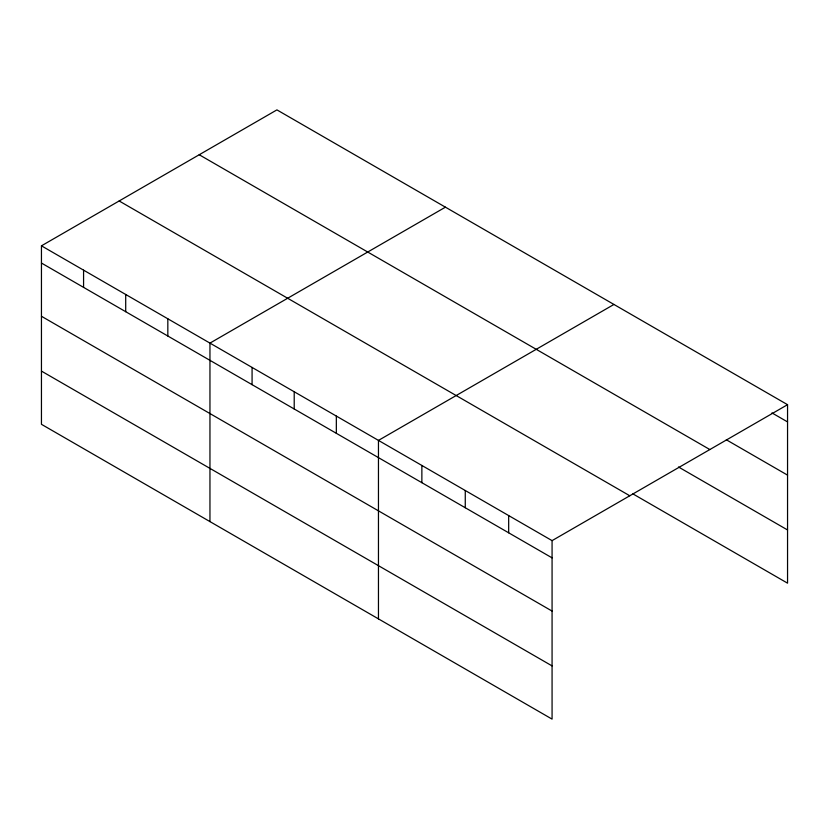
<?xml version="1.0" encoding="UTF-8"?>
<svg xmlns="http://www.w3.org/2000/svg" width="829" height="829" viewBox="0 0 829 829"><rect width="100%" height="100%" fill="white"/><g stroke="black" fill="none" stroke-linecap="round" stroke-linejoin="round"><path stroke-width="1.24" d="M552.073 611.077L552.073 540.632L41.45 245.83L41.45 424.313L552.073 719.116L552.073 611.077L41.45 316.274M632.859 493.856L787.55 583.17L787.55 404.687L276.927 109.884L41.45 245.83M445.432 207.167L209.955 343.113L209.955 521.596M613.937 304.45L378.459 440.406L378.459 618.89M552.073 540.632L787.55 404.687M771.965 412.915L787.55 421.909M726.339 439.784L787.55 475.131M199.219 154.743L709.842 449.546M678.485 466.986L787.55 529.959M119.158 200.97L629.781 495.773M41.45 263.052L552.073 557.865M41.45 371.102L552.073 665.905M508.674 515.576L508.674 532.798M465.266 490.519L465.266 507.742M421.868 465.463L421.868 482.685M336.336 416.085L336.336 433.308M294.212 391.765L294.212 408.987M252.078 367.434L252.078 384.666M167.831 318.792L167.831 336.025M125.707 294.471L125.707 311.694M83.574 270.15L83.574 287.373"/></g></svg>
